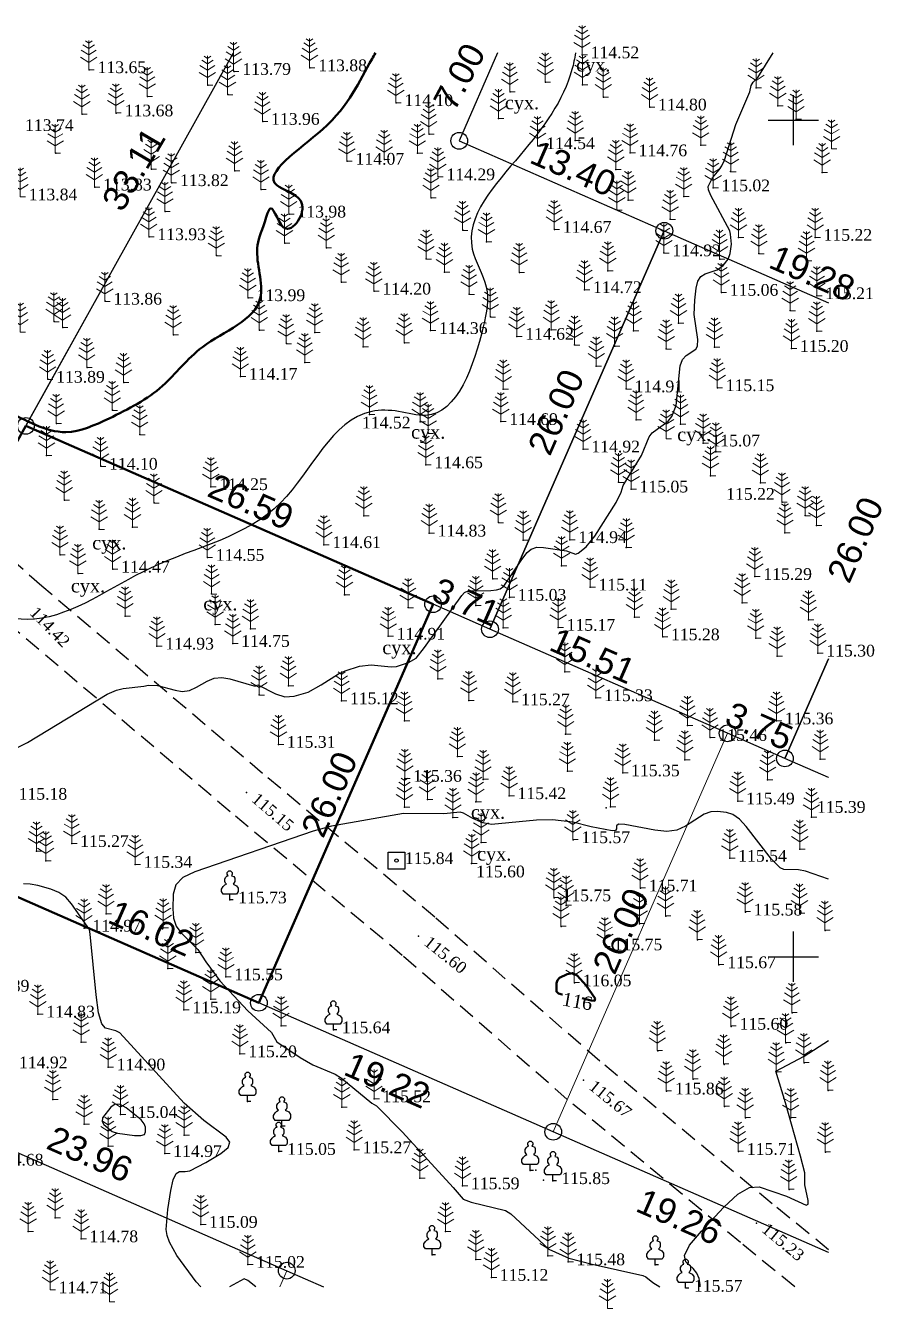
# Model space of a CAD drawing. Header units: millimetres. Extents: x 5405419.4 to 5405505.3, y 5524928.5 to 5525005.7.
# Drawn here: x 5405454.1 to 5405505.3, y 5524929 to 5525005.7 of the extents above; entities that cross this region are included whole.
import ezdxf
from ezdxf.enums import TextEntityAlignment as Align

# ---------------------------------------------------------------- set-up
doc = ezdxf.new("R2010")
doc.units = ezdxf.units.MM
doc.linetypes.add('DASHEDX2', pattern=[1.5, 1, -0.5])
for name, color, linetype, lineweight in [('11900000', 1, 'Continuous', 30), ('ограждение', 7, 'ZABOR', 20), ('ТОЧКИ', 7, 'Continuous', 30)]:
    doc.layers.add(name, color=color, linetype=linetype, lineweight=lineweight)
for name, color, linetype in [('SC007', 7, 'Continuous'), ('горизонтали', 42, 'Continuous'), ('дороги', 7, 'Continuous'), ('Ділянки_Межі', 10, 'Continuous'), ('надписи', 7, 'Continuous'), ('отметки', 7, 'Continuous'), ('промеры', 185, 'Continuous'), ('Растительность', 7, 'Continuous')]:
    doc.layers.add(name, color=color, linetype=linetype)
doc.styles.get("Standard").update_dxf_attribs({"font": 'arial.ttf'})
doc.styles.add('times', font='times.ttf')
doc.linetypes.add('ZABOR', pattern='A,1,-0.1,[132,ltypeshp.shx,S=0.25,R=0,X=-0.1,Y=0],-0.4,1', length=2.5)
doc.linetypes.add('ЗаборДерПр', pattern='A,1,[130,ltypeshp.shx,S=0.25,R=0,X=0,Y=-0.25],1.5', length=2.5)

# ---------------------------------------------------------------- blocks, each defined once
blk = doc.blocks.new('SYMBOL902')
at = {"layer": 'SC007'}
blk.add_lwpolyline([(-1.25, -1.25), (-1.25, 1.25), (1.25, 1.25), (1.25, -1.25)], close=True, dxfattribs=at)
blk.add_circle((0, 0), 0.25, dxfattribs=at)
blk = doc.blocks.new('A$C51FE15A3')
at = {"layer": 'Растительность', "color": 94, "lineweight": 0}
for points in [[(-0.201, 1.726), (0, 1.584), (0.201, 1.726)], [(0, 1.75), (0, 0), (0.319, 0)], [(-0.447, 1.172), (0, 0.895), (0.447, 1.172)], [(-0.343, 1.489), (0, 1.267), (0.343, 1.489)], [(-0.493, 0.753), (0, 0.444), (0.493, 0.753)]]:
    blk.add_lwpolyline(points, dxfattribs=at)
blk = doc.blocks.new('A$C2ACB5305')
at = {"layer": 'Растительность'}
blk.add_lwpolyline([(0.2, 0), (0.2, 0), (0, 0), (0, 0.35), (-0.4, 0.35), (-0.5, 0.5), (-0.5, 0.65), (-0.4, 0.8), (-0.3, 0.9), (-0.2, 0.95), (-0.25, 1), (-0.3, 1.1), (-0.3, 1.25), (-0.25, 1.35), (-0.15, 1.45), (-0.1, 1.45), (-0.15, 1.55), (-0.15, 1.65), (-0.05, 1.75), (0.05, 1.75), (0.15, 1.65), (0.15, 1.55), (0.1, 1.45), (0.25, 1.4), (0.3, 1.3), (0.3, 1.1), (0.25, 1), (0.2, 0.95), (0.4, 0.85), (0.5, 0.7), (0.5, 0.5), (0.45, 0.4), (0.4, 0.35), (0, 0.35)], dxfattribs=at)

msp = doc.modelspace()

# ---------------------------------------------------------------- linework, layer by layer
at = {"layer": '11900000', "color": 7}
for points in [[(5405500, 5524998.5, 0), (5405500, 5525001.5, 0)], [(5405500, 5524998.5, 0), (5405500, 5525001.5, 0)], [(5405498.5, 5525000, 0), (5405501.5, 5525000, 0)], [(5405498.5, 5525000, 0), (5405501.5, 5525000, 0)], [(5405500, 5524948.5, 0), (5405500, 5524951.5, 0)], [(5405500, 5524948.5, 0), (5405500, 5524951.5, 0)], [(5405498.5, 5524950, 0), (5405501.5, 5524950, 0)], [(5405498.5, 5524950, 0), (5405501.5, 5524950, 0)]]:
    msp.add_polyline3d(points, dxfattribs=at)
at = {"layer": 'горизонтали', "color": 32}
for points in [[(5405453.637, 5524962.532, 115), (5405454.197, 5524962.792, 115), (5405458.957, 5524965.682, 115), (5405459.517, 5524965.932, 115), (5405459.917, 5524966.032, 115), (5405461.147, 5524966.162, 115), (5405461.427, 5524966.232, 115), (5405461.967, 5524966.202, 115), (5405463.017, 5524965.922, 115), (5405463.447, 5524965.852, 115), (5405463.877, 5524965.912, 115), (5405464.297, 5524966.102, 115), (5405464.927, 5524966.462, 115), (5405465.357, 5524966.642, 115), (5405465.817, 5524966.692, 115), (5405466.297, 5524966.602, 115), (5405467.717, 5524966.192, 115), (5405467.837, 5524966.192, 115), (5405467.957, 5524966.242, 115), (5405469.017, 5524965.712, 115), (5405469.577, 5524965.522, 115), (5405470.147, 5524965.572, 115), (5405470.967, 5524965.812, 115), (5405471.747, 5524966.242, 115), (5405472.797, 5524966.902, 115), (5405473.187, 5524967.092, 115), (5405474.057, 5524967.362, 115), (5405474.747, 5524967.452, 115), (5405475.947, 5524967.322, 115), (5405476.257, 5524967.352, 115), (5405476.977, 5524967.592, 115), (5405477.427, 5524967.842, 115), (5405477.927, 5524968.472, 115), (5405480.167, 5524971.592, 115), (5405480.337, 5524971.772, 115), (5405480.547, 5524971.872, 115), (5405481.897, 5524971.892, 115), (5405482.247, 5524971.922, 115), (5405482.467, 5524971.992, 115), (5405482.677, 5524972.152, 115), (5405483.767, 5524973.742, 115), (5405484.077, 5524974.152, 115), (5405484.317, 5524974.362, 115), (5405484.647, 5524974.472, 115), (5405485.057, 5524974.462, 115), (5405486.437, 5524974.252, 115), (5405486.977, 5524974.052, 115), (5405487.137, 5524974.112, 115), (5405487.607, 5524974.492, 115), (5405488.117, 5524975.132, 115), (5405489.397, 5524977.142, 115), (5405489.707, 5524977.762, 115), (5405489.827, 5524978.172, 115), (5405490.907, 5524979.962, 115), (5405491.377, 5524981.072, 115), (5405491.547, 5524981.302, 115), (5405492.507, 5524982.002, 115), (5405492.737, 5524982.292, 115), (5405492.997, 5524982.942, 115), (5405493.237, 5524985.312, 115), (5405493.377, 5524985.692, 115), (5405493.587, 5524985.932, 115), (5405494.157, 5524986.322, 115), (5405494.267, 5524986.482, 115), (5405494.287, 5524986.882, 115), (5405494.067, 5524988.382, 115), (5405494.107, 5524989.232, 115), (5405494.187, 5524989.962, 115), (5405494.277, 5524990.372, 115), (5405494.457, 5524990.662, 115), (5405494.717, 5524990.822, 115), (5405495.447, 5524991.052, 115), (5405495.807, 5524991.322, 115), (5405496.097, 5524991.702, 115), (5405496.227, 5524992.022, 115), (5405496.307, 5524992.592, 115), (5405496.237, 5524993.192, 115), (5405496.207, 5524993.392, 115), (5405495.057, 5524995.492, 115), (5405494.927, 5524995.842, 115), (5405494.907, 5524996.042, 115), (5405495.157, 5524996.552, 115), (5405495.567, 5524997.022, 115), (5405495.727, 5524997.262, 115), (5405495.887, 5524997.612, 115), (5405496.567, 5524999.732, 115), (5405497.387, 5525001.702, 115), (5405497.467, 5525002.072, 115), (5405497.597, 5525002.272, 115), (5405497.867, 5525002.552, 115), (5405498.801, 5525004.017, 115)], [(5405502.109, 5524954.635, 115.5), (5405500.727, 5524955.102, 115.5), (5405500.317, 5524955.192, 115.5), (5405499.427, 5524955.212, 115.5), (5405499.207, 5524955.312, 115.5), (5405498.697, 5524955.832, 115.5), (5405497.177, 5524957.772, 115.5), (5405496.777, 5524958.222, 115.5), (5405496.387, 5524958.502, 115.5), (5405496.007, 5524958.622, 115.5), (5405495.457, 5524958.672, 115.5), (5405495.067, 5524958.652, 115.5), (5405494.657, 5524958.512, 115.5), (5405493.547, 5524957.792, 115.5), (5405493.037, 5524957.552, 115.5), (5405492.427, 5524957.482, 115.5), (5405491.717, 5524957.552, 115.5), (5405489.917, 5524957.892, 115.5), (5405489.537, 5524957.912, 115.5), (5405489.417, 5524957.822, 115.5), (5405489.417, 5524957.632, 115.5), (5405489.357, 5524957.532, 115.5), (5405489.167, 5524957.512, 115.5), (5405487.897, 5524957.762, 115.5), (5405486.817, 5524958.042, 115.5), (5405485.597, 5524958.172, 115.5), (5405484.637, 5524958.162, 115.5), (5405481.947, 5524957.892, 115.5), (5405481.427, 5524957.992, 115.5), (5405480.827, 5524958.262, 115.5), (5405480.277, 5524958.572, 115.5), (5405480.077, 5524958.632, 115.5), (5405479.087, 5524958.542, 115.5), (5405476.687, 5524958.562, 115.5), (5405472.377, 5524957.792, 115.5), (5405471.267, 5524957.502, 115.5), (5405464.187, 5524955.072, 115.5), (5405463.487, 5524954.732, 115.5), (5405463.067, 5524954.292, 115.5), (5405462.907, 5524953.742, 115.5), (5405462.887, 5524952.852, 115.5), (5405462.927, 5524952.292, 115.5), (5405463.087, 5524951.832, 115.5), (5405463.367, 5524951.452, 115.5), (5405464.377, 5524950.432, 115.5), (5405464.847, 5524949.682, 115.5), (5405465.697, 5524948.552, 115.5), (5405467.367, 5524946.772, 115.5), (5405468.777, 5524945.462, 115.5), (5405469.107, 5524944.912, 115.5)], [(5405464.55, 5524930.264, 115), (5405464.267, 5524930.572, 115), (5405463.127, 5524932.142, 115), (5405462.677, 5524932.932, 115), (5405462.547, 5524933.342, 115), (5405462.487, 5524933.692, 115), (5405462.587, 5524934.882, 115), (5405462.767, 5524936.022, 115), (5405462.907, 5524936.652, 115), (5405463.077, 5524937.032, 115), (5405463.287, 5524937.152, 115), (5405463.617, 5524937.152, 115), (5405463.907, 5524937.202, 115), (5405464.857, 5524937.692, 115), (5405465.757, 5524938.242, 115), (5405466.197, 5524938.592, 115), (5405466.297, 5524938.912, 115), (5405466.077, 5524939.212, 115), (5405464.727, 5524940.202, 115), (5405463.567, 5524941.242, 115), (5405459.707, 5524945.442, 115), (5405459.477, 5524945.572, 115), (5405458.857, 5524945.732, 115), (5405458.627, 5524945.982, 115), (5405458.437, 5524946.642, 115), (5405458.297, 5524947.712, 115), (5405457.937, 5524951.352, 115), (5405457.887, 5524951.622, 115), (5405456.827, 5524953.152, 115), (5405456.477, 5524953.552, 115), (5405456.067, 5524953.842, 115), (5405455.587, 5524954.032, 115), (5405454.807, 5524954.252, 115), (5405454.337, 5524954.342, 115), (5405453.947, 5524954.352, 115)], [(5405469.107, 5524944.912, 115.5), (5405470.497, 5524943.972, 115.5), (5405471.247, 5524943.542, 115.5), (5405472.587, 5524942.982, 115.5), (5405472.977, 5524942.742, 115.5), (5405474.787, 5524941.242, 115.5), (5405475.057, 5524941.092, 115.5), (5405476.617, 5524939.502, 115.5), (5405479.657, 5524936.202, 115.5), (5405480.257, 5524935.502, 115.5), (5405480.727, 5524935.322, 115.5), (5405482.787, 5524934.832, 115.5), (5405483.107, 5524934.632, 115.5), (5405485.377, 5524932.522, 115.5), (5405486.577, 5524931.972, 115.5), (5405487.967, 5524931.622, 115.5), (5405490.987, 5524930.952, 115.5), (5405491.177, 5524930.872, 115.5), (5405491.587, 5524930.532, 115.5), (5405492.006, 5524930.264, 115.5)], [(5405494.42, 5524930.264, 115.5), (5405494.417, 5524930.412, 115.5), (5405494.367, 5524930.772, 115.5), (5405494.227, 5524931.082, 115.5), (5405493.997, 5524931.362, 115.5), (5405493.567, 5524931.762, 115.5), (5405493.487, 5524932.142, 115.5), (5405493.797, 5524932.752, 115.5), (5405494.497, 5524933.592, 115.5), (5405495.837, 5524935.032, 115.5), (5405496.677, 5524935.802, 115.5), (5405497.377, 5524936.212, 115.5), (5405497.947, 5524936.242, 115.5), (5405499.597, 5524935.692, 115.5), (5405500.757, 5524935.152, 115.5), (5405500.887, 5524935.212, 115.5), (5405500.887, 5524935.422, 115.5), (5405500.677, 5524936.352, 115.5), (5405500.687, 5524937.072, 115.5), (5405500.437, 5524938.082, 115.5), (5405499.527, 5524941.262, 115.5), (5405498.957, 5524943.152, 115.5), (5405500.647, 5524944.052, 115.5), (5405502.109, 5524944.99, 115.5)], [(5405467.846, 5524930.264, 115), (5405467.377, 5524930.652, 115), (5405467.157, 5524930.752, 115), (5405466.275, 5524930.264, 115)]]:
    msp.add_polyline3d(points, dxfattribs=at)
at = {"layer": 'горизонтали', "color": 32, "lineweight": 50}
for points in [[(5405486.182, 5524947.73, 116), (5405486.167, 5524947.732, 116), (5405485.947, 5524947.792, 116), (5405485.827, 5524947.912, 116), (5405485.837, 5524948.412, 116), (5405485.837, 5524948.412, 116)], [(5405485.837, 5524948.412, 116), (5405485.897, 5524948.602, 116), (5405486.007, 5524948.742, 116), (5405486.467, 5524948.962, 116), (5405486.797, 5524949.022, 116), (5405487.067, 5524948.882, 116), (5405487.597, 5524948.272, 116), (5405488.137, 5524947.492, 116), (5405488.107, 5524947.362, 116), (5405487.897, 5524947.382, 116), (5405487.372, 5524947.522, 116)]]:
    msp.add_polyline3d(points, dxfattribs=at)
at = {"layer": 'горизонтали', "color": 32}
msp.add_polyline3d([(5405459.257, 5524939.552, 115), (5405459.567, 5524939.442, 115), (5405460.597, 5524939.312, 115), (5405460.957, 5524939.302, 115), (5405461.177, 5524939.372, 115), (5405461.237, 5524939.522, 115), (5405461.237, 5524939.802, 115), (5405461.167, 5524940.002, 115), (5405460.977, 5524940.242, 115), (5405460.097, 5524940.962, 115), (5405459.737, 5524941.162, 115), (5405459.437, 5524941.182, 115), (5405459.177, 5524941.012, 115), (5405458.667, 5524940.372, 115), (5405458.647, 5524940.152, 115), (5405458.757, 5524939.962, 115), (5405459.257, 5524939.552, 115)], close=True, dxfattribs=at)
msp.add_open_spline([(5405486.975, 5525004.017), (5405486.915, 5525003.682), (5405486.435, 5525001.414), (5405483.865, 5524997.947), (5405479.67, 5524993.518), (5405481.946, 5524990.048), (5405481.276, 5524986.482), (5405479.664, 5524981.676), (5405476.395, 5524982.667), (5405472.63, 5524982.751), (5405469.845, 5524975.495), (5405461.721, 5524974.077), (5405454.931, 5524968.818), (5405447.805, 5524972.237), (5405441.067, 5524972.798), (5405435.977, 5524969.137), (5405431.201, 5524964.722), (5405434.505, 5524959.837), (5405436.467, 5524956.149), (5405436.671, 5524951.392), (5405437.369, 5524946.928), (5405441.86, 5524943.511), (5405440.684, 5524937.671), (5405444.794, 5524933.035), (5405449.853, 5524932.944), (5405451.235, 5524930.853), (5405451.53, 5524930.264)], degree=3, knots=[488.567802, 488.567802, 488.567802, 488.567802, 489.586185, 495.570042, 501.876392, 504.287382, 506.675276, 513.000573, 514.62659, 516.235076, 523.922474, 532.65983, 540.226502, 547.133951, 554.64116, 558.944644, 566.458675, 569.254458, 575.329889, 578.985082, 583.444079, 588.386683, 594.103196, 599.108283, 605.048663, 607.034597, 607.034597, 607.034597, 607.034597], dxfattribs=at)
at = {"layer": 'горизонтали', "color": 32, "lineweight": 50}
msp.add_open_spline([(5405475.007, 5525004.017), (5405474.935, 5525003.899), (5405474.024, 5525002.378), (5405473.082, 5524999.827), (5405467.363, 5524996.301), (5405470.776, 5524995.526), (5405470.61, 5524994.108), (5405469.394, 5524992.928), (5405468.804, 5524995.428), (5405468.276, 5524993.492), (5405467.601, 5524992.086), (5405469.022, 5524988.434), (5405464.569, 5524986.946), (5405462.356, 5524983.825), (5405459.428, 5524982.316), (5405456.094, 5524980.808), (5405449.137, 5524985.176), (5405442.411, 5524984.868), (5405436.998, 5524984.621)], degree=3, knots=[520.556191, 520.556191, 520.556191, 520.556191, 520.988, 526.137061, 530.451811, 532.168173, 533.247577, 534.243212, 535.749567, 536.632518, 538.264064, 541.272332, 545.791542, 549.120773, 552.867699, 555.568363, 559.441425, 575.409403, 575.409403, 575.409403, 575.409403], dxfattribs=at)
at = {"layer": 'дороги', "color": 7, "linetype": 'DASHEDX2', "elevation": 112.707}
for points in [[(5405502.109, 5524932.479), (5405498.739, 5524935.236), (5405488.419, 5524943.754), (5405478.555, 5524952.36), (5405468.249, 5524960.953), (5405455.043, 5524972.142), (5405439.809, 5524985.647)], [(5405500.079, 5524930.264), (5405496.835, 5524932.918), (5405486.477, 5524941.466), (5405476.607, 5524950.078), (5405466.319, 5524958.657), (5405453.079, 5524969.874), (5405437.819, 5524983.403)]]:
    msp.add_lwpolyline(points, dxfattribs=at)
at = {"layer": 'Ділянки_Межі', "lineweight": 25}
for points in [[(5405482.311, 5525004.017), (5405480.011, 5524998.766), (5405492.281, 5524993.391), (5405481.853, 5524969.573), (5405478.451, 5524971.063), (5405454.09, 5524981.728)], [(5405454.09, 5524981.728), (5405466.504, 5525004.017)], [(5405482.311, 5525004.017), (5405480.011, 5524998.766), (5405492.281, 5524993.391), (5405502.109, 5524989.088)], [(5405481.853, 5524969.573), (5405492.281, 5524993.391), (5405502.109, 5524989.088)], [(5405502.109, 5524967.805), (5405499.497, 5524961.849), (5405496.065, 5524963.351), (5405481.853, 5524969.573)], [(5405499.497, 5524961.849), (5405502.109, 5524967.805)], [(5405502.109, 5524960.705), (5405499.497, 5524961.849)], [(5405502.109, 5524932.322), (5405485.638, 5524939.534), (5405468.029, 5524947.243), (5405453.355, 5524953.667), (5405450.548, 5524947.255), (5405447.741, 5524940.842), (5405469.694, 5524931.231), (5405471.902, 5524930.264)]]:
    msp.add_lwpolyline(points, dxfattribs=at)
at = {"layer": 'Ділянки_Межі', "lineweight": 50}
msp.add_lwpolyline([(5405437.94, 5524952.731), (5405441.382, 5524958.909), (5405454.09, 5524981.728), (5405478.451, 5524971.063), (5405468.029, 5524947.243), (5405453.355, 5524953.667), (5405450.548, 5524947.255)], close=True, dxfattribs=at)
at = {"layer": 'Ділянки_Межі', "lineweight": 0}
msp.add_lwpolyline([(5405468.029, 5524947.243), (5405478.451, 5524971.063), (5405481.853, 5524969.573), (5405496.065, 5524963.351), (5405485.638, 5524939.534)], close=True, dxfattribs=at)
for points in [[(5405485.638, 5524939.534), (5405496.065, 5524963.351), (5405499.497, 5524961.849), (5405502.109, 5524960.705)], [(5405425.787, 5524930.264), (5405434.03, 5524945.71), (5405437.94, 5524952.731), (5405450.548, 5524947.255), (5405447.741, 5524940.842), (5405469.694, 5524931.231), (5405469.278, 5524930.264)], [(5405502.109, 5524932.322), (5405485.638, 5524939.534)], [(5405469.278, 5524930.264), (5405469.694, 5524931.231), (5405471.902, 5524930.264)]]:
    msp.add_lwpolyline(points, dxfattribs=at)
at = {"layer": 'ограждение', "color": 7, "linetype": 'ЗаборДерПр', "elevation": 107.24}
msp.add_lwpolyline([(5405425.794, 5524930.264), (5405427.002, 5524932.527), (5405437.933, 5524952.734), (5405443.298, 5524962.351), (5405466.505, 5525004.017)], dxfattribs=at)
at = {"layer": 'отметки', "color": 7}
for p in [(5405487.371, 5525003.9, 114.515), (5405457.881, 5525003.014, 113.649), (5405466.541, 5525002.909, 113.793), (5405471.086, 5525003.127, 113.88), (5405464.98, 5525002.102, 113.788), (5405485.173, 5525002.266, 114.468), (5405487.391, 5525002.114, 114.555), (5405461.372, 5525001.424, 113.723), (5405466.176, 5525001.526, 113.81), (5405483.059, 5525001.692, 114.346), (5405488.646, 5525001.369, 114.596), (5405497.774, 5525001.927, 115.013), (5405476.239, 5525001.043, 114.104), (5405491.408, 5525000.783, 114.801), (5405499.075, 5525000.859, 115.116), (5405457.464, 5525000.365, 113.737), (5405459.501, 5525000.429, 113.685), (5405468.258, 5524999.924, 113.965), (5405468.259, 5524999.925, 113.942), (5405482.371, 5525000.104, 114.408), (5405500.164, 5525000.063, 115.144), (5405478.207, 5524999.163, 114.217), (5405484.717, 5524998.47, 114.537), (5405486.958, 5524998.786, 114.657), (5405494.463, 5524998.5, 114.911), (5405455.874, 5524998.019, 113.722), (5405473.312, 5524997.54, 114.07), (5405475.54, 5524997.656, 114.212), (5405477.526, 5524998.02, 114.206), (5405490.24, 5524998.044, 114.763), (5405461.609, 5524997.074, 113.795), (5405466.597, 5524996.972, 113.911), (5405478.749, 5524996.61, 114.288), (5405489.384, 5524997.052, 114.73), (5405496.249, 5524996.926, 115.028), (5405501.721, 5524996.866, 115.212), (5405458.211, 5524995.999, 113.827), (5405462.813, 5524996.262, 113.824), (5405468.169, 5524995.859, 113.99), (5405495.2, 5524995.95, 115.021), (5405478.335, 5524995.364, 114.282), (5405490.116, 5524995.213, 114.747), (5405493.443, 5524995.435, 114.917), (5405462.427, 5524994.549, 113.907), (5405469.836, 5524994.383, 113.978), (5405489.445, 5524994.636, 114.793), (5405492.639, 5524994.074, 114.905), (5405461.456, 5524993.03, 113.934), (5405480.226, 5524993.416, 114.399), (5405485.706, 5524993.467, 114.674), (5405496.724, 5524992.987, 115.014), (5405501.307, 5524992.995, 115.221), (5405469.579, 5524992.656, 114.025), (5405472.079, 5524992.379, 114.069), (5405481.65, 5524992.72, 114.531), (5405492.261, 5524992.067, 114.918), (5405497.942, 5524992.022, 115.076), (5405465.498, 5524991.905, 113.979), (5405478.042, 5524991.708, 114.308), (5405495.598, 5524991.694, 114.975), (5405500.796, 5524991.6, 115.157), (5405479.141, 5524990.91, 114.397), (5405483.612, 5524990.905, 114.629), (5405488.9, 5524990.989, 114.862), (5405472.964, 5524990.321, 114.126), (5405474.917, 5524989.778, 114.203), (5405487.515, 5524989.866, 114.722), (5405495.695, 5524989.705, 115.058), (5405458.827, 5524989.174, 113.857), (5405467.393, 5524989.387, 113.986), (5405480.614, 5524989.593, 114.399), (5405501.408, 5524989.502, 115.209), (5405481.877, 5524988.239, 114.503), (5405499.816, 5524988.616, 115.135), (5405455.785, 5524987.958, 113.903), (5405456.294, 5524987.612, 113.908), (5405468.062, 5524987.457, 114.097), (5405478.301, 5524987.421, 114.363), (5405485.522, 5524987.472, 114.688), (5405490.446, 5524987.414, 114.903), (5405493.134, 5524987.876, 114.969), (5405462.921, 5524987.172, 113.905), (5405469.679, 5524986.649, 114.123), (5405471.381, 5524987.31, 114.196), (5405476.738, 5524986.694, 114.284), (5405483.462, 5524987.077, 114.624), (5405501.401, 5524987.395, 115.196), (5405474.273, 5524986.454, 114.267), (5405486.913, 5524986.566, 114.808), (5405489.311, 5524986.501, 114.871), (5405492.394, 5524986.325, 114.944), (5405495.285, 5524986.442, 115.028), (5405499.893, 5524986.352, 115.199), (5405457.749, 5524985.221, 113.89), (5405470.784, 5524985.517, 114.281), (5405488.213, 5524985.302, 114.858), (5405455.406, 5524984.51, 113.894), (5405466.931, 5524984.683, 114.172), (5405459.946, 5524984.325, 113.96), (5405482.651, 5524983.919, 114.7), (5405489.998, 5524983.936, 114.911), (5405495.455, 5524984.004, 115.148), (5405459.272, 5524982.658, 113.962), (5405474.652, 5524982.405, 114.518), (5405490.59, 5524982.096, 114.96), (5405455.918, 5524981.877, 113.976), (5405477.683, 5524981.973, 114.508), (5405478.17, 5524981.287, 114.55), (5405482.507, 5524981.982, 114.686), (5405493.252, 5524981.827, 115.019), (5405460.915, 5524981.209, 114.065), (5405494.599, 5524980.701, 115.068), (5405455.328, 5524979.964, 114.071), (5405487.419, 5524980.342, 114.921), (5405495.365, 5524980.174, 115.149), (5405458.565, 5524979.31, 114.098), (5405478.021, 5524979.393, 114.646), (5405489.548, 5524978.356, 114.975), (5405495.044, 5524978.751, 115.117), (5405498.031, 5524978.327, 115.221), (5405465.157, 5524978.091, 114.255), (5405490.298, 5524977.95, 115.045), (5405456.394, 5524977.296, 114.178), (5405461.762, 5524977.119, 114.27), (5405499.322, 5524977.169, 115.249), (5405474.315, 5524976.357, 114.684), (5405482.354, 5524975.945, 114.927), (5405500.701, 5524976.364, 115.289), (5405458.478, 5524975.549, 114.183), (5405460.476, 5524975.679, 114.289), (5405478.219, 5524975.315, 114.832), (5405499.497, 5524975.338, 115.308), (5405501.391, 5524975.777, 115.293), (5405471.921, 5524974.623, 114.608), (5405483.845, 5524974.902, 114.976), (5405486.633, 5524974.924, 114.944), (5405490.006, 5524974.448, 115.094), (5405456.139, 5524974.014, 114.367), (5405464.948, 5524973.861, 114.545), (5405457.21, 5524972.91, 114.496), (5405459.287, 5524973.16, 114.469), (5405486.137, 5524973.371, 115.078), (5405482.013, 5524972.591, 114.962), (5405487.84, 5524972.088, 115.113), (5405497.704, 5524972.72, 115.286), (5405465.201, 5524971.678, 114.642), (5405473.151, 5524971.631, 114.707), (5405473.162, 5524971.619, 114.693), (5405483.012, 5524971.478, 115.028), (5405476.961, 5524970.864, 114.907), (5405481.001, 5524970.988, 115.045), (5405492.698, 5524970.772, 115.174), (5405496.936, 5524971.147, 115.201), (5405460.021, 5524970.361, 114.72), (5405465.41, 5524969.853, 114.708), (5405490.505, 5524970.29, 115.208), (5405500.899, 5524970.128, 115.353), (5405467.518, 5524969.604, 114.744), (5405475.767, 5524969.152, 114.911), (5405482.649, 5524969.664, 115.132), (5405485.935, 5524969.682, 115.165), (5405492.183, 5524969.113, 115.276), (5405497.753, 5524969.03, 115.289), (5405461.933, 5524968.561, 114.928), (5405466.47, 5524968.719, 114.75), (5405499.025, 5524967.97, 115.259), (5405501.471, 5524968.142, 115.302), (5405486.333, 5524967.018, 115.26), (5405469.792, 5524966.189, 114.916), (5405478.739, 5524966.605, 115.074), (5405468.037, 5524965.643, 115.049), (5405472.978, 5524965.292, 115.12), (5405480.594, 5524965.322, 115.182), (5405483.216, 5524965.227, 115.271), (5405488.184, 5524965.473, 115.326), (5405476.733, 5524964.089, 115.151), (5405493.661, 5524963.824, 115.374), (5405498.986, 5524964.088, 115.358), (5405486.379, 5524963.299, 115.295), (5405491.687, 5524962.941, 115.329), (5405495.015, 5524963.098, 115.463), (5405469.203, 5524962.689, 115.315), (5405479.901, 5524961.959, 115.216), (5405493.513, 5524961.756, 115.453), (5405501.612, 5524961.802, 115.401), (5405476.759, 5524960.654, 115.36), (5405481.445, 5524960.599, 115.313), (5405486.484, 5524961.085, 115.311), (5405489.793, 5524960.981, 115.354), (5405498.457, 5524960.578, 115.406), (5405467.284, 5524959.805, 115.15), (5405478.113, 5524959.389, 115.394), (5405481.015, 5524959.255, 115.456), (5405483.002, 5524959.615, 115.422), (5405496.673, 5524959.304, 115.488), (5405476.744, 5524958.945, 115.455), (5405479.64, 5524958.321, 115.526), (5405488.806, 5524958.892, 115.408), (5405489.067, 5524958.958, 115.45), (5405501.077, 5524958.334, 115.391), (5405456.837, 5524956.757, 115.273), (5405481.322, 5524956.818, 115.546), (5405486.827, 5524956.986, 115.569), (5405454.726, 5524956.312, 115.065), (5405500.39, 5524956.425, 115.46), (5405455.279, 5524955.728, 115.03), (5405460.631, 5524955.511, 115.341), (5405480.755, 5524955.573, 115.604), (5405496.2, 5524955.88, 115.544), (5405490.852, 5524954.098, 115.71), (5405466.289, 5524953.388, 115.731), (5405485.688, 5524953.515, 115.75), (5405486.416, 5524953.064, 115.729), (5405458.884, 5524952.561, 115.206), (5405492.365, 5524952.421, 115.701), (5405497.129, 5524952.664, 115.578), (5405500.383, 5524952.575, 115.59), (5405457.57, 5524951.7, 114.967), (5405462.271, 5524951.67, 115.468), (5405462.307, 5524951.72, 115.463), (5405486.117, 5524951.806, 115.787), (5405490.805, 5524951.972, 115.707), (5405501.911, 5524951.555, 115.569), (5405477.581, 5524951.219, 115.596), (5405494.275, 5524951.004, 115.729), (5405464.249, 5524950.249, 115.483), (5405488.755, 5524950.58, 115.753), (5405462.584, 5524949.296, 115.404), (5405495.552, 5524949.511, 115.674), (5405466.057, 5524948.788, 115.55), (5405486.906, 5524948.427, 116.05), (5405463.547, 5524946.818, 115.189), (5405465.145, 5524947.456, 115.379), (5405454.809, 5524946.565, 114.834), (5405499.924, 5524946.65, 115.608), (5405469.352, 5524945.867, 115.588), (5405472.486, 5524945.62, 115.639), (5405496.285, 5524945.835, 115.598), (5405457.398, 5524944.883, 114.894), (5405499.548, 5524944.84, 115.549), (5405466.895, 5524944.188, 115.197), (5405491.891, 5524944.363, 115.879), (5405459.02, 5524943.405, 114.903), (5405495.858, 5524943.561, 115.656), (5405498.996, 5524943.104, 115.498), (5405500.637, 5524943.647, 115.486), (5405487.448, 5524942.61, 115.672), (5405494.009, 5524942.679, 115.747), (5405455.702, 5524941.456, 114.962), (5405474.918, 5524941.502, 115.524), (5405492.418, 5524941.965, 115.86), (5405502.091, 5524941.999, 115.461), (5405467.348, 5524941.342, 115.116), (5405472.992, 5524941.013, 115.4), (5405495.886, 5524941.042, 115.632), (5405457.579, 5524939.982, 114.97), (5405459.742, 5524940.561, 115.041), (5405469.41, 5524939.866, 115.136), (5405497.142, 5524940.364, 115.647), (5405499.857, 5524940.358, 115.497), (5405463.555, 5524939.327, 114.936), (5405459.015, 5524938.675, 114.972), (5405469.221, 5524938.355, 115.053), (5405473.735, 5524938.453, 115.267), (5405496.716, 5524938.354, 115.709), (5405462.404, 5524938.228, 114.969), (5405501.929, 5524938.316, 115.443), (5405484.257, 5524937.224, 115.766), (5405484.598, 5524937.235, 115.868), (5405477.652, 5524936.759, 115.284), (5405480.213, 5524936.298, 115.587), (5405485.047, 5524936.636, 115.768), (5405485.622, 5524936.608, 115.847), (5405499.743, 5524936.083, 115.546), (5405455.841, 5524934.387, 114.758), (5405464.546, 5524933.996, 115.093), (5405497.787, 5524934.077, 115.235), (5405454.231, 5524933.578, 114.764), (5405457.397, 5524933.132, 114.784), (5405479.196, 5524933.563, 115.152), (5405467.368, 5524931.604, 115.017), (5405478.389, 5524932.183, 115.088), (5405481.01, 5524931.905, 115.168), (5405485.318, 5524932.112, 115.465), (5405486.525, 5524931.757, 115.482), (5405491.737, 5524931.57, 115.581), (5405481.937, 5524930.828, 115.12)]:
    msp.add_point(p, dxfattribs=at)
at = {"layer": 'ТОЧКИ'}
for centre in [(5405480.011, 5524998.766), (5405492.281, 5524993.391, 107.24), (5405454.09, 5524981.728), (5405478.451, 5524971.063, 107.24), (5405481.853, 5524969.573, 107.24), (5405496.065, 5524963.351, 107.24), (5405499.497, 5524961.849, 107.24), (5405468.029, 5524947.243, 107.24), (5405485.638, 5524939.534), (5405469.694, 5524931.231)]:
    msp.add_circle(centre, 0.5, dxfattribs=at)

# ---------------------------------------------------------------- block references
at = {"layer": 'отметки', "color": 7, "xscale": 0.400000000372529, "yscale": 0.400000000372529, "zscale": 0.400000000372529}
msp.add_blockref('SYMBOL902', (5405476.26, 5524955.74, 115.84), dxfattribs=at)
at = {"layer": 'Растительность', "color": 7}
for name, p in [('A$C51FE15A3', (5405487.36, 5525003.9, 114.51)), ('A$C51FE15A3', (5405457.85, 5525003.01, 113.65)), ('A$C51FE15A3', (5405466.51, 5525002.91, 113.79)), ('A$C51FE15A3', (5405471.06, 5525003.13, 113.88)), ('A$C51FE15A3', (5405464.95, 5525002.1, 113.79)), ('A$C51FE15A3', (5405485.16, 5525002.27, 114.47)), ('A$C51FE15A3', (5405487.38, 5525002.11, 114.55)), ('A$C51FE15A3', (5405497.77, 5525001.93, 115.01)), ('A$C51FE15A3', (5405461.35, 5525001.42, 113.72)), ('A$C51FE15A3', (5405466.15, 5525001.52, 113.81)), ('A$C51FE15A3', (5405476.22, 5525001.04, 114.1)), ('A$C51FE15A3', (5405483.04, 5525001.69, 114.35)), ('A$C51FE15A3', (5405488.63, 5525001.37, 114.6)), ('A$C51FE15A3', (5405457.44, 5525000.36, 113.74)), ('A$C51FE15A3', (5405459.47, 5525000.43, 113.68)), ('A$C51FE15A3', (5405491.4, 5525000.78, 114.8)), ('A$C51FE15A3', (5405499.07, 5525000.86, 115.12)), ('A$C51FE15A3', (5405468.24, 5524999.92, 113.94)), ('A$C51FE15A3', (5405482.36, 5525000.1, 114.41)), ('A$C51FE15A3', (5405500.16, 5525000.06, 115.14)), ('A$C51FE15A3', (5405478.19, 5524999.16, 114.22)), ('A$C51FE15A3', (5405486.95, 5524998.78, 114.66)), ('A$C51FE15A3', (5405455.85, 5524998.02, 113.72)), ('A$C51FE15A3', (5405477.51, 5524998.02, 114.2)), ('A$C51FE15A3', (5405484.7, 5524998.47, 114.54)), ('A$C51FE15A3', (5405490.23, 5524998.04, 114.76)), ('A$C51FE15A3', (5405494.46, 5524998.5, 114.91)), ('A$C51FE15A3', (5405502.29, 5524998.28, 115.23)), ('A$C51FE15A3', (5405473.29, 5524997.54, 114.07)), ('A$C51FE15A3', (5405475.52, 5524997.65, 114.21)), ('A$C51FE15A3', (5405461.59, 5524997.07, 113.79)), ('A$C51FE15A3', (5405466.57, 5524996.97, 113.91)), ('A$C51FE15A3', (5405478.73, 5524996.61, 114.29)), ('A$C51FE15A3', (5405489.38, 5524997.05, 114.73)), ('A$C51FE15A3', (5405496.25, 5524996.92, 115.03)), ('A$C51FE15A3', (5405501.72, 5524996.87, 115.21)), ('A$C51FE15A3', (5405458.19, 5524996, 113.83)), ('A$C51FE15A3', (5405462.79, 5524996.26, 113.82)), ('A$C51FE15A3', (5405468.15, 5524995.86, 113.99)), ('A$C51FE15A3', (5405495.2, 5524995.95, 115.02)), ('A$C51FE15A3', (5405453.74, 5524995.41, 113.84)), ('A$C51FE15A3', (5405478.32, 5524995.36, 114.28)), ('A$C51FE15A3', (5405490.11, 5524995.21, 114.75)), ('A$C51FE15A3', (5405493.44, 5524995.43, 114.92)), ('A$C51FE15A3', (5405462.41, 5524994.55, 113.91)), ('A$C51FE15A3', (5405469.81, 5524994.38, 113.98)), ('A$C51FE15A3', (5405489.44, 5524994.63, 114.79)), ('A$C51FE15A3', (5405480.21, 5524993.41, 114.4)), ('A$C51FE15A3', (5405485.7, 5524993.46, 114.67)), ('A$C51FE15A3', (5405492.63, 5524994.07, 114.91)), ('A$C51FE15A3', (5405461.44, 5524993.03, 113.93)), ('A$C51FE15A3', (5405469.56, 5524992.65, 114.02)), ('A$C51FE15A3', (5405481.64, 5524992.72, 114.53)), ('A$C51FE15A3', (5405496.72, 5524992.99, 115.01)), ('A$C51FE15A3', (5405501.31, 5524992.99, 115.22)), ('A$C51FE15A3', (5405465.48, 5524991.9, 113.98)), ('A$C51FE15A3', (5405472.06, 5524992.37, 114.07)), ('A$C51FE15A3', (5405492.26, 5524992.06, 114.92)), ('A$C51FE15A3', (5405497.94, 5524992.02, 115.08)), ('A$C51FE15A3', (5405478.03, 5524991.7, 114.31)), ('A$C51FE15A3', (5405495.59, 5524991.69, 114.97)), ('A$C51FE15A3', (5405500.79, 5524991.6, 115.16)), ('A$C51FE15A3', (5405472.95, 5524990.31, 114.13)), ('A$C51FE15A3', (5405479.13, 5524990.91, 114.4)), ('A$C51FE15A3', (5405483.6, 5524990.9, 114.63)), ('A$C51FE15A3', (5405488.9, 5524990.99, 114.86)), ('A$C51FE15A3', (5405474.9, 5524989.77, 114.2)), ('A$C51FE15A3', (5405480.6, 5524989.59, 114.4)), ('A$C51FE15A3', (5405487.51, 5524989.86, 114.72)), ('A$C51FE15A3', (5405495.69, 5524989.7, 115.06)), ('A$C51FE15A3', (5405501.41, 5524989.5, 115.21)), ('A$C51FE15A3', (5405458.81, 5524989.17, 113.86)), ('A$C51FE15A3', (5405467.37, 5524989.38, 113.99)), ('A$C51FE15A3', (5405455.77, 5524987.95, 113.9)), ('A$C51FE15A3', (5405481.87, 5524988.23, 114.5)), ('A$C51FE15A3', (5405499.81, 5524988.61, 115.13)), ('A$C51FE15A3', (5405453.74, 5524987.33, 113.89)), ('A$C51FE15A3', (5405456.28, 5524987.61, 113.91)), ('A$C51FE15A3', (5405468.05, 5524987.45, 114.1)), ('A$C51FE15A3', (5405471.37, 5524987.3, 114.2)), ('A$C51FE15A3', (5405478.29, 5524987.42, 114.36)), ('A$C51FE15A3', (5405485.52, 5524987.47, 114.69)), ('A$C51FE15A3', (5405490.44, 5524987.41, 114.9)), ('A$C51FE15A3', (5405493.13, 5524987.87, 114.97)), ('A$C51FE15A3', (5405501.4, 5524987.39, 115.2)), ('A$C51FE15A3', (5405462.9, 5524987.17, 113.9)), ('A$C51FE15A3', (5405469.66, 5524986.64, 114.12)), ('A$C51FE15A3', (5405474.26, 5524986.45, 114.27)), ('A$C51FE15A3', (5405476.72, 5524986.69, 114.28)), ('A$C51FE15A3', (5405483.45, 5524987.07, 114.62)), ('A$C51FE15A3', (5405486.91, 5524986.56, 114.81)), ('A$C51FE15A3', (5405489.31, 5524986.5, 114.87)), ('A$C51FE15A3', (5405495.28, 5524986.44, 115.03)), ('A$C51FE15A3', (5405492.39, 5524986.32, 114.94)), ('A$C51FE15A3', (5405499.89, 5524986.35, 115.2)), ('A$C51FE15A3', (5405457.73, 5524985.22, 113.89)), ('A$C51FE15A3', (5405470.77, 5524985.51, 114.28)), ('A$C51FE15A3', (5405488.21, 5524985.3, 114.86)), ('A$C51FE15A3', (5405455.39, 5524984.5, 113.89)), ('A$C51FE15A3', (5405459.93, 5524984.32, 113.96)), ('A$C51FE15A3', (5405466.92, 5524984.68, 114.17)), ('A$C51FE15A3', (5405482.65, 5524983.92, 114.7)), ('A$C51FE15A3', (5405490, 5524983.93, 114.91)), ('A$C51FE15A3', (5405495.45, 5524984, 115.15)), ('A$C51FE15A3', (5405459.26, 5524982.65, 113.96)), ('A$C51FE15A3', (5405455.9, 5524981.87, 113.98)), ('A$C51FE15A3', (5405474.64, 5524982.4, 114.52)), ('A$C51FE15A3', (5405477.67, 5524981.97, 114.51)), ('A$C51FE15A3', (5405482.5, 5524981.98, 114.69)), ('A$C51FE15A3', (5405490.59, 5524982.09, 114.96)), ('A$C51FE15A3', (5405493.25, 5524981.83, 115.02)), ('A$C51FE15A3', (5405460.9, 5524981.2, 114.06)), ('A$C51FE15A3', (5405478.16, 5524981.28, 114.55)), ('A$C51FE15A3', (5405487.42, 5524980.34, 114.92)), ('A$C51FE15A3', (5405492.396, 5524980.944)), ('A$C51FE15A3', (5405494.6, 5524980.7, 115.07)), ('A$C51FE15A3', (5405455.32, 5524979.96, 114.07)), ('A$C51FE15A3', (5405495.36, 5524980.17, 115.15)), ('A$C51FE15A3', (5405458.55, 5524979.3, 114.1)), ('A$C51FE15A3', (5405478.02, 5524979.39, 114.65)), ('A$C51FE15A3', (5405495.04, 5524978.75, 115.12)), ('A$C51FE15A3', (5405465.15, 5524978.09, 114.25)), ('A$C51FE15A3', (5405489.55, 5524978.35, 114.97)), ('A$C51FE15A3', (5405498.03, 5524978.33, 115.22)), ('A$C51FE15A3', (5405456.38, 5524977.29, 114.18)), ('A$C51FE15A3', (5405490.3, 5524977.95, 115.05)), ('A$C51FE15A3', (5405461.75, 5524977.11, 114.27)), ('A$C51FE15A3', (5405499.32, 5524977.17, 115.25)), ('A$C51FE15A3', (5405474.31, 5524976.35, 114.68)), ('A$C51FE15A3', (5405482.35, 5524975.94, 114.93)), ('A$C51FE15A3', (5405500.7, 5524976.36, 115.29)), ('A$C51FE15A3', (5405501.39, 5524975.78, 115.29)), ('A$C51FE15A3', (5405458.47, 5524975.54, 114.18)), ('A$C51FE15A3', (5405460.47, 5524975.67, 114.29)), ('A$C51FE15A3', (5405478.22, 5524975.31, 114.83)), ('A$C51FE15A3', (5405486.63, 5524974.92, 114.94)), ('A$C51FE15A3', (5405499.5, 5524975.34, 115.31)), ('A$C51FE15A3', (5405471.92, 5524974.62, 114.61)), ('A$C51FE15A3', (5405483.84, 5524974.9, 114.98)), ('A$C51FE15A3', (5405490.01, 5524974.45, 115.09)), ('A$C51FE15A3', (5405456.13, 5524974.01, 114.37)), ('A$C51FE15A3', (5405464.94, 5524973.86, 114.55)), ('A$C51FE15A3', (5405457.2, 5524972.91, 114.5)), ('A$C51FE15A3', (5405459.28, 5524973.16, 114.47)), ('A$C51FE15A3', (5405486.14, 5524973.37, 115.08)), ('A$C51FE15A3', (5405497.7, 5524972.72, 115.29)), ('A$C51FE15A3', (5405482.01, 5524972.59, 114.96)), ('A$C51FE15A3', (5405487.84, 5524972.09, 115.11)), ('A$C51FE15A3', (5405465.2, 5524971.67, 114.64)), ('A$C51FE15A3', (5405473.15, 5524971.63, 114.71)), ('A$C51FE15A3', (5405483.01, 5524971.48, 115.03)), ('A$C51FE15A3', (5405496.94, 5524971.15, 115.2)), ('A$C51FE15A3', (5405460.02, 5524970.36, 114.72)), ('A$C51FE15A3', (5405476.96, 5524970.86, 114.91)), ('A$C51FE15A3', (5405481, 5524970.99, 115.05)), ('A$C51FE15A3', (5405492.7, 5524970.77, 115.17)), ('A$C51FE15A3', (5405465.41, 5524969.85, 114.71)), ('A$C51FE15A3', (5405467.52, 5524969.6, 114.74)), ('A$C51FE15A3', (5405482.65, 5524969.66, 115.13)), ('A$C51FE15A3', (5405485.93, 5524969.68, 115.17)), ('A$C51FE15A3', (5405490.5, 5524970.29, 115.21)), ('A$C51FE15A3', (5405500.9, 5524970.13, 115.35)), ('A$C51FE15A3', (5405475.77, 5524969.15, 114.91)), ('A$C51FE15A3', (5405492.18, 5524969.11, 115.28)), ('A$C51FE15A3', (5405497.75, 5524969.03, 115.29)), ('A$C51FE15A3', (5405461.93, 5524968.56, 114.93)), ('A$C51FE15A3', (5405466.47, 5524968.72, 114.75)), ('A$C51FE15A3', (5405501.47, 5524968.14, 115.3)), ('A$C51FE15A3', (5405499.03, 5524967.97, 115.26)), ('A$C51FE15A3', (5405478.74, 5524966.6, 115.07)), ('A$C51FE15A3', (5405486.33, 5524967.02, 115.26)), ('A$C51FE15A3', (5405469.79, 5524966.19, 114.92)), ('A$C51FE15A3', (5405468.04, 5524965.64, 115.05)), ('A$C51FE15A3', (5405472.98, 5524965.29, 115.12)), ('A$C51FE15A3', (5405480.59, 5524965.32, 115.18)), ('A$C51FE15A3', (5405483.22, 5524965.23, 115.27)), ('A$C51FE15A3', (5405488.18, 5524965.47, 115.33)), ('A$C51FE15A3', (5405476.73, 5524964.09, 115.15)), ('A$C51FE15A3', (5405493.66, 5524963.82, 115.37)), ('A$C51FE15A3', (5405498.99, 5524964.09, 115.36)), ('A$C51FE15A3', (5405469.2, 5524962.69, 115.31)), ('A$C51FE15A3', (5405486.38, 5524963.3, 115.29)), ('A$C51FE15A3', (5405491.69, 5524962.94, 115.33)), ('A$C51FE15A3', (5405495.01, 5524963.1, 115.46)), ('A$C51FE15A3', (5405479.9, 5524961.96, 115.22)), ('A$C51FE15A3', (5405493.51, 5524961.76, 115.45)), ('A$C51FE15A3', (5405501.61, 5524961.8, 115.4)), ('A$C51FE15A3', (5405476.76, 5524960.65, 115.36)), ('A$C51FE15A3', (5405481.44, 5524960.6, 115.31)), ('A$C51FE15A3', (5405486.48, 5524961.08, 115.31)), ('A$C51FE15A3', (5405489.79, 5524960.98, 115.35)), ('A$C51FE15A3', (5405498.46, 5524960.58, 115.41)), ('A$C51FE15A3', (5405483, 5524959.62, 115.42)), ('A$C51FE15A3', (5405476.74, 5524958.94, 115.46)), ('A$C51FE15A3', (5405478.11, 5524959.39, 115.39)), ('A$C51FE15A3', (5405481.02, 5524959.25, 115.46)), ('A$C51FE15A3', (5405489.07, 5524958.96, 115.45)), ('A$C51FE15A3', (5405496.67, 5524959.3, 115.49)), ('A$C51FE15A3', (5405479.64, 5524958.32, 115.53)), ('A$C51FE15A3', (5405501.08, 5524958.33, 115.39)), ('A$C51FE15A3', (5405456.837, 5524956.757, 115.273)), ('A$C51FE15A3', (5405481.32, 5524956.82, 115.55)), ('A$C51FE15A3', (5405486.81, 5524957, 115.57)), ('A$C51FE15A3', (5405454.726, 5524956.312, 115.065)), ('A$C51FE15A3', (5405496.2, 5524955.88, 115.54)), ('A$C51FE15A3', (5405500.39, 5524956.42, 115.46)), ('A$C51FE15A3', (5405455.279, 5524955.728, 115.03)), ('A$C51FE15A3', (5405460.631, 5524955.511, 115.341)), ('A$C51FE15A3', (5405480.76, 5524955.57, 115.6)), ('A$C51FE15A3', (5405485.67, 5524953.54, 115.75)), ('A$C51FE15A3', (5405490.83, 5524954.12, 115.71)), ('A$C2ACB5305', (5405466.289, 5524953.388, 115.731)), ('A$C51FE15A3', (5405486.4, 5524953.08, 115.73)), ('A$C51FE15A3', (5405497.11, 5524952.69, 115.58)), ('A$C51FE15A3', (5405458.884, 5524952.561, 115.206)), ('A$C51FE15A3', (5405490.79, 5524951.99, 115.71)), ('A$C51FE15A3', (5405492.35, 5524952.44, 115.7)), ('A$C51FE15A3', (5405500.37, 5524952.6, 115.59)), ('A$C51FE15A3', (5405457.57, 5524951.7, 114.967)), ('A$C51FE15A3', (5405462.307, 5524951.72, 115.463)), ('A$C51FE15A3', (5405486.1, 5524951.83, 115.79)), ('A$C51FE15A3', (5405501.89, 5524951.58, 115.57)), ('A$C51FE15A3', (5405488.73, 5524950.6, 115.75)), ('A$C51FE15A3', (5405494.25, 5524951.03, 115.73)), ('A$C51FE15A3', (5405464.249, 5524950.249, 115.483)), ('A$C51FE15A3', (5405462.584, 5524949.296, 115.404)), ('A$C51FE15A3', (5405495.53, 5524949.53, 115.67)), ('A$C51FE15A3', (5405466.057, 5524948.788, 115.55)), ('A$C51FE15A3', (5405486.88, 5524948.45, 116.05)), ('A$C51FE15A3', (5405465.145, 5524947.456, 115.379)), ('A$C51FE15A3', (5405454.809, 5524946.565, 114.834)), ('A$C51FE15A3', (5405463.547, 5524946.818, 115.189)), ('A$C51FE15A3', (5405499.91, 5524946.67, 115.61)), ('A$C51FE15A3', (5405469.352, 5524945.867, 115.588)), ('A$C51FE15A3', (5405496.26, 5524945.86, 115.6)), ('A$C2ACB5305', (5405472.486, 5524945.62, 115.639)), ('A$C51FE15A3', (5405457.398, 5524944.883, 114.894)), ('A$C51FE15A3', (5405491.86, 5524944.39, 115.88)), ('A$C51FE15A3', (5405499.53, 5524944.86, 115.55)), ('A$C51FE15A3', (5405466.895, 5524944.188, 115.197)), ('A$C51FE15A3', (5405495.83, 5524943.59, 115.66)), ('A$C51FE15A3', (5405500.62, 5524943.67, 115.49)), ('A$C51FE15A3', (5405459.02, 5524943.405, 114.903)), ('A$C51FE15A3', (5405498.98, 5524943.12, 115.5)), ('A$C51FE15A3', (5405492.39, 5524941.99, 115.86)), ('A$C51FE15A3', (5405493.98, 5524942.7, 115.75)), ('A$C51FE15A3', (5405502.07, 5524942.02, 115.46)), ('A$C51FE15A3', (5405455.702, 5524941.456, 114.962)), ('A$C2ACB5305', (5405467.348, 5524941.342, 115.116)), ('A$C51FE15A3', (5405474.918, 5524941.502, 115.524)), ('A$C51FE15A3', (5405459.742, 5524940.561, 115.041)), ('A$C51FE15A3', (5405472.992, 5524941.013, 115.4)), ('A$C51FE15A3', (5405495.86, 5524941.06, 115.63)), ('A$C51FE15A3', (5405457.579, 5524939.982, 114.97)), ('A$C2ACB5305', (5405469.41, 5524939.866, 115.136)), ('A$C51FE15A3', (5405497.12, 5524940.39, 115.65)), ('A$C51FE15A3', (5405499.84, 5524940.38, 115.5)), ('A$C51FE15A3', (5405463.555, 5524939.327, 114.936)), ('A$C51FE15A3', (5405459.015, 5524938.675, 114.972)), ('A$C51FE15A3', (5405462.404, 5524938.228, 114.969)), ('A$C2ACB5305', (5405469.221, 5524938.355, 115.053)), ('A$C51FE15A3', (5405473.735, 5524938.453, 115.267)), ('A$C51FE15A3', (5405496.69, 5524938.38, 115.71)), ('A$C51FE15A3', (5405501.91, 5524938.34, 115.44)), ('A$C51FE15A3', (5405477.652, 5524936.759, 115.284)), ('A$C2ACB5305', (5405484.257, 5524937.224, 115.766)), ('A$C2ACB5305', (5405485.622, 5524936.608, 115.847)), ('A$C51FE15A3', (5405480.213, 5524936.298, 115.587)), ('A$C51FE15A3', (5405499.72, 5524936.11, 115.55)), ('A$C51FE15A3', (5405455.841, 5524934.387, 114.758)), ('A$C51FE15A3', (5405454.231, 5524933.578, 114.764)), ('A$C51FE15A3', (5405464.546, 5524933.996, 115.093)), ('A$C51FE15A3', (5405479.196, 5524933.563, 115.152)), ('A$C51FE15A3', (5405457.397, 5524933.132, 114.784)), ('A$C2ACB5305', (5405478.389, 5524932.183, 115.088)), ('A$C51FE15A3', (5405485.318, 5524932.112, 115.465)), ('A$C51FE15A3', (5405467.368, 5524931.604, 115.017)), ('A$C51FE15A3', (5405481.01, 5524931.905, 115.168)), ('A$C51FE15A3', (5405486.525, 5524931.757, 115.482)), ('A$C2ACB5305', (5405491.737, 5524931.57, 115.581)), ('A$C51FE15A3', (5405481.937, 5524930.828, 115.12)), ('A$C51FE15A3', (5405455.548, 5524930.082, 114.711)), ('A$C2ACB5305', (5405493.552, 5524930.176, 115.568)), ('A$C51FE15A3', (5405459.097, 5524929.363, 114.8)), ('A$C51FE15A3', (5405488.882, 5524928.979, 115.232))]:
    msp.add_blockref(name, p, dxfattribs=at)

# ---------------------------------------------------------------- texts
at = {"layer": 'горизонтали', "color": 32, "lineweight": 50, "style": 'times'}
msp.add_text('116', height=0.8, rotation=350.05133, dxfattribs=at).set_placement((5405486.255, 5524947.881, 181.067), align=Align.TOP_LEFT)
at = {"layer": 'надписи', "color": 7, "style": 'times'}
for p in [(5405487.006, 5525003.71, 111.861), (5405482.746, 5525001.451, 111.861), (5405477.132, 5524981.763, 111.861), (5405493.053, 5524981.617, 111.861), (5405458.058, 5524975.14, 111.861), (5405456.784, 5524972.57, 111.861), (5405464.701, 5524971.499, 111.861), (5405475.412, 5524968.879, 111.861), (5405480.712, 5524959.045, 111.861), (5405481.081, 5524956.545, 111.861)]:
    msp.add_text('сух.', height=0.8, dxfattribs=at).set_placement(p, align=Align.TOP_LEFT)
at = {"layer": 'отметки', "color": 7, "style": 'times'}
for s, p in [('114.52', (5405487.871, 5525004.4, 114.515)), ('113.65', (5405458.381, 5525003.514, 113.649)), ('113.88', (5405471.586, 5525003.627, 113.88)), ('113.79', (5405467.041, 5525003.409, 113.793)), ('114.10', (5405476.739, 5525001.543, 114.104)), ('114.80', (5405491.908, 5525001.283, 114.801)), ('113.68', (5405460.001, 5525000.929, 113.685)), ('113.74', (5405454.041, 5525000.054, 113.743)), ('113.96', (5405468.758, 5525000.424, 113.965)), ('114.54', (5405485.217, 5524998.97, 114.537)), ('114.76', (5405490.74, 5524998.544, 114.763)), ('114.07', (5405473.812, 5524998.04, 114.07)), ('113.82', (5405463.313, 5524996.762, 113.824)), ('114.29', (5405479.249, 5524997.11, 114.288)), ('113.84', (5405454.261, 5524995.908, 113.839)), ('113.83', (5405458.711, 5524996.499, 113.827)), ('115.02', (5405495.7, 5524996.45, 115.021)), ('113.98', (5405470.336, 5524994.883, 113.978)), ('113.93', (5405461.956, 5524993.53, 113.934)), ('114.67', (5405486.206, 5524993.967, 114.674)), ('115.22', (5405501.807, 5524993.495, 115.221)), ('114.92', (5405492.761, 5524992.567, 114.918)), ('113.99', (5405467.893, 5524989.887, 113.986)), ('114.20', (5405475.417, 5524990.278, 114.203)), ('114.72', (5405488.015, 5524990.366, 114.722)), ('115.06', (5405496.195, 5524990.205, 115.058)), ('115.21', (5405501.908, 5524990.002, 115.209)), ('113.86', (5405459.327, 5524989.674, 113.857)), ('114.36', (5405478.801, 5524987.921, 114.363)), ('114.62', (5405483.962, 5524987.577, 114.624)), ('115.20', (5405500.393, 5524986.852, 115.199)), ('114.17', (5405467.431, 5524985.183, 114.172)), ('113.89', (5405455.906, 5524985.01, 113.894)), ('114.91', (5405490.498, 5524984.436, 114.911)), ('115.15', (5405495.955, 5524984.504, 115.148)), ('114.52', (5405474.193, 5524982.272, 114.518)), ('114.69', (5405483.007, 5524982.482, 114.686)), ('114.92', (5405487.919, 5524980.842, 114.921)), ('115.07', (5405495.099, 5524981.201, 115.068)), ('114.10', (5405459.065, 5524979.81, 114.098)), ('114.65', (5405478.521, 5524979.893, 114.646)), ('114.25', (5405465.657, 5524978.591, 114.255)), ('115.05', (5405490.798, 5524978.45, 115.045)), ('115.22', (5405495.982, 5524978.011, 115.221)), ('114.61', (5405472.421, 5524975.123, 114.608)), ('114.83', (5405478.719, 5524975.815, 114.832)), ('114.94', (5405487.133, 5524975.424, 114.944)), ('114.55', (5405465.448, 5524974.361, 114.545)), ('114.47', (5405459.787, 5524973.66, 114.469)), ('115.29', (5405498.204, 5524973.22, 115.286)), ('115.11', (5405488.34, 5524972.588, 115.113)), ('115.03', (5405483.512, 5524971.978, 115.028)), ('115.17', (5405486.435, 5524970.182, 115.165)), ('114.93', (5405462.433, 5524969.061, 114.928)), ('114.75', (5405466.97, 5524969.219, 114.75)), ('114.91', (5405476.267, 5524969.652, 114.911)), ('115.28', (5405492.683, 5524969.613, 115.276)), ('115.30', (5405501.971, 5524968.642, 115.302)), ('115.33', (5405488.684, 5524965.973, 115.326)), ('115.12', (5405473.478, 5524965.792, 115.12)), ('115.27', (5405483.716, 5524965.727, 115.271)), ('115.36', (5405499.486, 5524964.588, 115.358)), ('115.31', (5405469.703, 5524963.189, 115.315)), ('115.46', (5405495.515, 5524963.598, 115.463)), ('115.35', (5405490.293, 5524961.481, 115.354)), ('115.36', (5405477.259, 5524961.154, 115.36)), ('115.18', (5405453.655, 5524960.082, 115.181)), ('115.42', (5405483.502, 5524960.115, 115.422)), ('115.49', (5405497.173, 5524959.804, 115.488)), ('115.39', (5405501.412, 5524959.3, 115.391)), ('115.27', (5405457.337, 5524957.257, 115.273)), ('115.57', (5405487.327, 5524957.486, 115.569)), ('115.34', (5405461.131, 5524956.011, 115.341)), ('115.84', (5405476.758, 5524956.236, 115.844)), ('115.84', (5405476.758, 5524956.236, 115.844)), ('115.54', (5405496.7, 5524956.38, 115.544)), ('115.60', (5405481.027, 5524955.441, 115.604)), ('115.71', (5405491.352, 5524954.598, 115.71)), ('115.73', (5405466.789, 5524953.888, 115.731)), ('115.75', (5405486.188, 5524954.015, 115.75)), ('115.58', (5405497.629, 5524953.164, 115.578)), ('114.97', (5405458.07, 5524952.2, 114.967)), ('115.75', (5405489.255, 5524951.08, 115.753)), ('115.67', (5405496.052, 5524950.011, 115.674)), ('115.55', (5405466.557, 5524949.288, 115.55)), ('114.89', (5405451.393, 5524948.612, 114.894)), ('116.05', (5405487.406, 5524948.927, 116.05)), ('114.83', (5405455.309, 5524947.065, 114.834)), ('115.19', (5405464.047, 5524947.318, 115.189)), ('115.64', (5405472.986, 5524946.12, 115.639)), ('115.60', (5405496.785, 5524946.335, 115.598)), ('115.20', (5405467.395, 5524944.688, 115.197)), ('114.92', (5405453.674, 5524944.027, 114.916)), ('114.90', (5405459.52, 5524943.905, 114.903)), ('115.86', (5405492.918, 5524942.465, 115.86)), ('115.52', (5405475.418, 5524942.002, 115.524)), ('115.04', (5405460.242, 5524941.061, 115.041)), ('114.97', (5405462.904, 5524938.728, 114.969)), ('115.05', (5405469.721, 5524938.855, 115.053)), ('115.27', (5405474.235, 5524938.953, 115.267)), ('115.71', (5405497.216, 5524938.854, 115.709)), ('114.68', (5405452.239, 5524938.212, 114.679)), ('115.59', (5405480.713, 5524936.798, 115.587)), ('115.85', (5405486.122, 5524937.108, 115.847)), ('115.09', (5405465.046, 5524934.496, 115.093)), ('114.78', (5405457.897, 5524933.632, 114.784)), ('115.48', (5405487.025, 5524932.257, 115.482)), ('115.02', (5405467.868, 5524932.104, 115.017)), ('115.12', (5405482.437, 5524931.328, 115.12)), ('115.57', (5405494.052, 5524930.676, 115.568)), ('114.71', (5405456.048, 5524930.582, 114.711))]:
    msp.add_text(s, height=0.7, dxfattribs=at).set_placement(p, align=Align.TOP_LEFT)
for s, rotation, p in [('114.42', 314.2381, (5405454.768, 5524970.999, 114.419)), ('115.15', 319.48162, (5405467.989, 5524959.86, 115.15)), ('115.60', 321.20904, (5405478.284, 5524951.295, 115.596)), ('115.67', 320.80519, (5405488.151, 5524942.682, 115.672)), ('115.23', 320.39654, (5405498.491, 5524934.144, 115.235))]:
    msp.add_text(s, height=0.7, rotation=rotation, dxfattribs=at).set_placement(p, align=Align.TOP_LEFT)
at = {"layer": 'промеры', "char_height": 1.5, "attachment_point": 1}
for s, insert, rotation in [('7.00', (5405478.395, 5525001.162), 61.91278), ('33.11', (5405458.559, 5524995.198), 59.59258), ('13.40', (5405484.737, 5524998.863), 336.35584), ('19.28', (5405499.037, 5524992.6), 336.35584), ('26.00', (5405484.061, 5524980.46), 66.37949), ('26.59', (5405465.455, 5524978.929), 336.35584), ('26.00', (5405501.965, 5524972.833, 107.24), 66.37949), ('3.71', (5405478.858, 5524972.716), 336.35584), ('15.51', (5405485.907, 5524969.732), 336.35584), ('3.75', (5405496.397, 5524965.293), 336.35584), ('26.00', (5405470.501, 5524957.613), 66.37949), ('26.00', (5405487.936, 5524949.44), 66.37949), ('16.02', (5405459.501, 5524953.44), 336.35584), ('19.22', (5405473.616, 5524944.351), 336.35584), ('23.96', (5405455.828, 5524939.936), 336.35584), ('19.26', (5405491.086, 5524936.192), 336.35584)]:
    msp.add_mtext(s, dxfattribs=dict(at, insert=insert, rotation=rotation))

doc.saveas('drawing.dxf')
